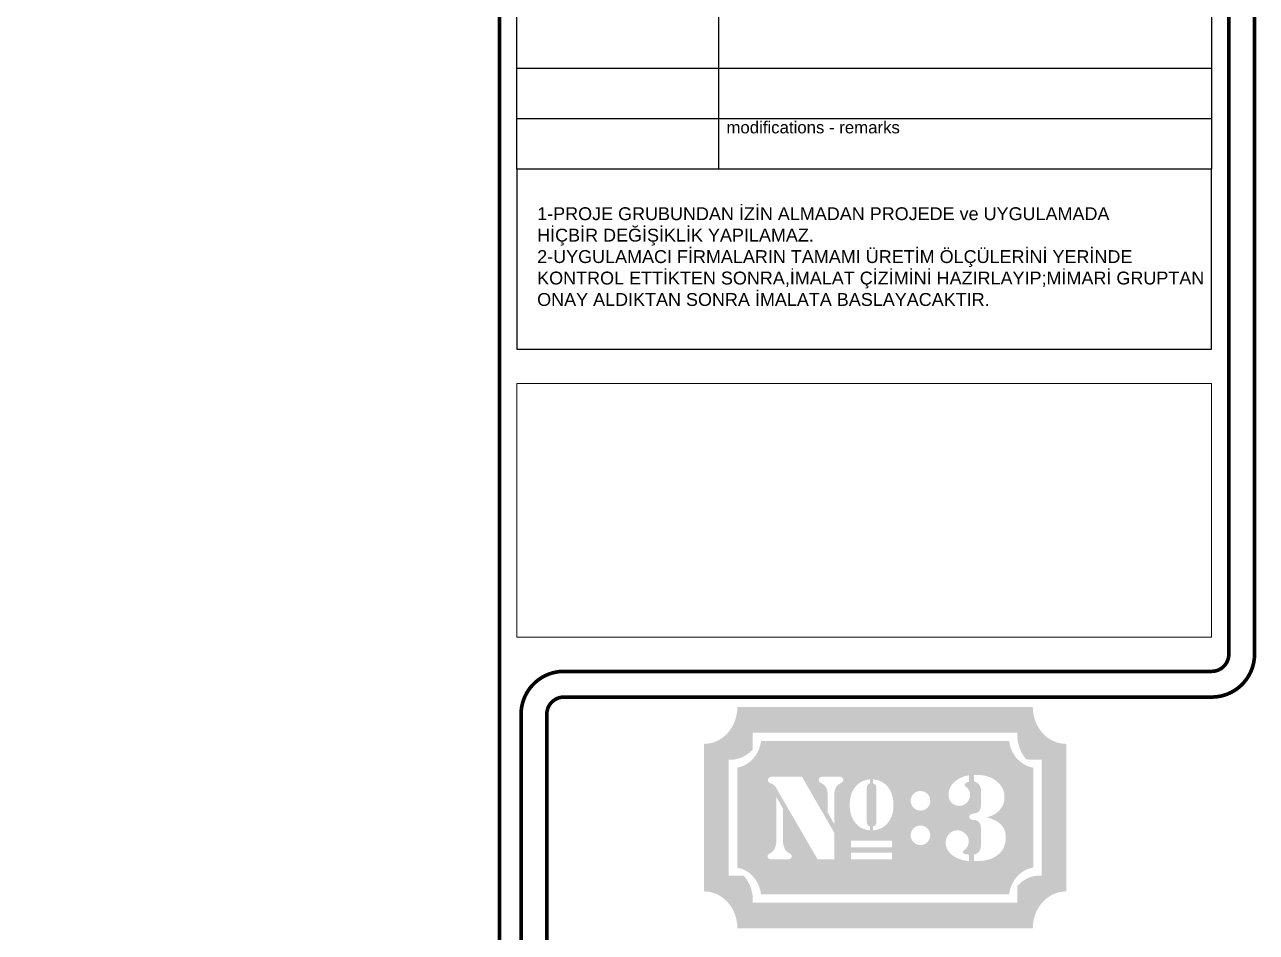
# Model space of a CAD drawing. Header units: millimetres. Extents: x 54215 to 67697, y 23496 to 56611.
# Drawn here: x 57847 to 58567, y 40462 to 40993 of the extents above; entities that cross this region are included whole.
import ezdxf

# ---------------------------------------------------------------- set-up
doc = ezdxf.new("R2010")
doc.units = ezdxf.units.MM
doc.layers.add('t_tarama', color=251, linetype='Continuous', lineweight=20)
doc.layers.add('t_yazı', color=154, linetype='Continuous', lineweight=25)
doc.styles.add('AT-ARIAL', font='arial.ttf')
doc.styles.get("Standard").update_dxf_attribs({"font": 'arial.ttf'})

msp = doc.modelspace()

# ---------------------------------------------------------------- hatches: boundary and pattern name
at = {"true_color": 0xe74a37}
h = msp.add_hatch(color=13, dxfattribs=at)
h.dxf.hatch_style = 1
edge = h.paths.add_edge_path()
edge.add_spline(control_points=[(58455.519, 40572.316), (58444.857, 40572.352), (58436.218, 40582.002), (58436.218, 40593.902), (58436.217, 40593.901), (58436.212, 40593.9), (58436.21, 40593.899), (58436.21, 40593.899), (58436.21, 40593.902), (58436.21, 40593.902), (58436.21, 40593.902), (58263.445, 40593.902), (58263.445, 40593.902), (58263.445, 40593.902), (58263.445, 40593.777), (58263.445, 40593.777), (58263.384, 40581.934), (58254.776, 40572.352), (58244.151, 40572.316), (58244.151, 40572.316), (58243.854, 40572.316), (58243.854, 40572.316), (58243.854, 40572.316), (58243.854, 40485.982), (58243.854, 40485.982), (58243.854, 40485.982), (58244.094, 40485.982), (58244.094, 40485.982), (58244.094, 40485.982), (58244.094, 40485.98), (58244.094, 40485.98), (58254.784, 40485.98), (58263.448, 40476.311), (58263.448, 40464.389), (58263.448, 40464.389), (58263.452, 40464.389), (58263.452, 40464.389), (58263.452, 40464.389), (58263.452, 40464.352), (58263.452, 40464.352), (58263.452, 40464.352), (58436.215, 40464.352), (58436.215, 40464.352), (58436.215, 40464.352), (58436.215, 40464.389), (58436.215, 40464.389), (58436.217, 40464.389), (58436.223, 40464.389), (58436.223, 40464.389), (58436.223, 40476.311), (58444.887, 40485.98), (58455.577, 40485.98), (58455.577, 40485.98), (58455.577, 40485.982), (58455.577, 40485.982), (58455.577, 40485.982), (58455.801, 40485.982), (58455.801, 40485.982), (58455.801, 40485.982), (58455.801, 40572.316), (58455.801, 40572.316), (58455.801, 40572.316), (58455.519, 40572.316), (58455.519, 40572.316)], knot_values=[0, 0, 0, 0, 1, 1, 1, 2, 2, 2, 3, 3, 3, 4, 4, 4, 5, 5, 5, 6, 6, 6, 7, 7, 7, 8, 8, 8, 9, 9, 9, 10, 10, 10, 11, 11, 11, 12, 12, 12, 13, 13, 13, 14, 14, 14, 15, 15, 15, 16, 16, 16, 17, 17, 17, 18, 18, 18, 19, 19, 19, 20, 20, 20, 21, 21, 21, 21], degree=3, periodic=0)
edge = h.paths.add_edge_path(flags=16)
edge.add_spline(control_points=[(58441.481, 40563.139), (58441.481, 40563.139), (58441.481, 40563.139), (58441.481, 40495.147), (58441.481, 40495.147), (58441.481, 40495.147), (58438.827, 40495.147), (58438.827, 40495.147), (58432.415, 40495.147), (58427.197, 40489.194), (58427.197, 40481.88), (58427.197, 40481.88), (58427.192, 40479.388), (58427.192, 40479.388), (58427.192, 40479.388), (58424.701, 40479.362), (58424.701, 40479.362), (58424.701, 40479.362), (58272.469, 40479.39), (58272.469, 40479.39), (58272.469, 40479.39), (58272.469, 40481.88), (58272.469, 40481.88), (58272.469, 40489.195), (58267.252, 40495.146), (58260.837, 40495.146), (58260.837, 40495.146), (58258.345, 40495.146), (58258.345, 40495.146), (58258.345, 40495.146), (58258.345, 40563.122), (58258.345, 40563.122), (58258.345, 40563.122), (58260.874, 40563.139), (58260.874, 40563.139), (58267.228, 40563.159), (58272.429, 40569.072), (58272.467, 40576.321), (58272.467, 40576.321), (58272.467, 40578.892), (58272.467, 40578.892), (58272.467, 40578.892), (58385.88, 40578.891), (58385.88, 40578.891), (58407.882, 40578.891), (58427.199, 40578.899), (58427.199, 40578.899), (58427.199, 40578.899), (58427.199, 40576.4), (58427.199, 40576.4), (58427.199, 40576.4), (58427.194, 40576.4), (58427.194, 40576.4), (58427.194, 40569.108), (58432.398, 40563.159), (58438.792, 40563.139), (58438.792, 40563.139), (58441.481, 40563.139)], knot_values=[0, 0, 0, 0, 1, 1, 1, 2, 2, 2, 3, 3, 3, 4, 4, 4, 5, 5, 5, 6, 6, 6, 7, 7, 7, 8, 8, 8, 9, 9, 9, 10, 10, 10, 11, 11, 11, 12, 12, 12, 13, 13, 13, 14, 14, 14, 15, 15, 15, 16, 16, 16, 17, 17, 17, 18, 18, 18, 19, 19, 19, 19], degree=3, periodic=0)
h = msp.add_hatch(color=13, dxfattribs=at)
h.dxf.hatch_style = 1
edge = h.paths.add_edge_path()
edge.add_spline(control_points=[(58436.5, 40529.143), (58436.5, 40543.739), (58436.5, 40558.336), (58436.5, 40558.336), (58429.179, 40559.471), (58423.373, 40565.869), (58422.367, 40573.909)], knot_values=[8, 8, 8, 8, 8.5, 8.5, 8.5, 9.5, 9.5, 9.5, 9.5], degree=3, periodic=0)
edge.add_spline(control_points=[(58422.367, 40573.909), (58422.367, 40573.909), (58277.293, 40573.909), (58277.293, 40573.909), (58276.289, 40565.945), (58270.573, 40559.591), (58263.371, 40558.369)], knot_values=[6, 6, 6, 6, 7, 7, 7, 8, 8, 8, 8], degree=3, periodic=0)
edge.add_spline(control_points=[(58263.371, 40558.369), (58263.371, 40558.369), (58263.33, 40499.923), (58263.33, 40499.923), (58270.574, 40498.721), (58276.3, 40492.362), (58277.296, 40484.371)], knot_values=[4, 4, 4, 4, 5, 5, 5, 6, 6, 6, 6], degree=3, periodic=0)
edge.add_spline(control_points=[(58277.296, 40484.371), (58277.296, 40484.371), (58422.21, 40484.345), (58422.21, 40484.345), (58422.21, 40484.345), (58422.21, 40484.345), (58422.21, 40484.345)], knot_values=[2.99999, 2.99999, 2.99999, 2.99999, 3.99999, 3.99999, 3.99999, 4, 4, 4, 4], degree=3, periodic=0)
edge.add_spline(control_points=[(58422.21, 40484.345), (58422.21, 40484.345), (58422.21, 40484.371), (58422.21, 40484.371), (58422.21, 40484.371), (58422.21, 40484.371), (58422.21, 40484.371)], knot_values=[1.99999, 1.99999, 1.99999, 1.99999, 2.99998, 2.99998, 2.99998, 2.99999, 2.99999, 2.99999, 2.99999], degree=3, periodic=0)
edge.add_spline(control_points=[(58422.21, 40484.371), (58422.21, 40484.371), (58422.369, 40484.371), (58422.369, 40484.371)], knot_values=[1.00001, 1.00001, 1.00001, 1.00001, 1.99999, 1.99999, 1.99999, 1.99999], degree=3, periodic=0)
edge.add_spline(control_points=[(58422.369, 40484.371), (58423.375, 40492.422), (58429.179, 40498.818), (58436.5, 40499.949)], knot_values=[0, 0, 0, 0, 1, 1, 1, 1], degree=3, periodic=0)
edge.add_spline(control_points=[(58436.5, 40499.949), (58436.5, 40499.949), (58436.5, 40514.546), (58436.5, 40529.143)], knot_values=[9.5, 9.5, 9.5, 9.5, 10, 10, 10, 10], degree=3, periodic=0)
edge = h.paths.add_edge_path(flags=16)
edge.add_spline(control_points=[(58366.442, 40543.018), (58367.537, 40544.152), (58368.896, 40544.713), (58370.52, 40544.713), (58372.143, 40544.713), (58373.501, 40544.152), (58374.597, 40543.018)], knot_values=[5, 5, 5, 5, 6, 6, 6, 7, 7, 7, 7], degree=3, periodic=0)
edge.add_spline(control_points=[(58374.597, 40543.018), (58375.693, 40541.891), (58376.24, 40540.549), (58376.24, 40538.991)], knot_values=[7, 7, 7, 7, 8, 8, 8, 8], degree=3, periodic=0)
edge.add_spline(control_points=[(58376.24, 40538.991), (58376.24, 40537.44), (58375.693, 40536.099), (58374.597, 40534.969)], knot_values=[0, 0, 0, 0, 1, 1, 1, 1], degree=3, periodic=0)
edge.add_spline(control_points=[(58374.597, 40534.969), (58373.501, 40533.839), (58372.143, 40533.275), (58370.52, 40533.275), (58368.896, 40533.275), (58367.537, 40533.839), (58366.442, 40534.969), (58365.347, 40536.099), (58364.798, 40537.44), (58364.798, 40538.991)], knot_values=[1, 1, 1, 1, 2, 2, 2, 3, 3, 3, 4, 4, 4, 4], degree=3, periodic=0)
edge.add_spline(control_points=[(58364.798, 40538.991), (58364.798, 40540.549), (58365.347, 40541.891), (58366.442, 40543.018)], knot_values=[4, 4, 4, 4, 5, 5, 5, 5], degree=3, periodic=0)
edge = h.paths.add_edge_path(flags=16)
edge.add_spline(control_points=[(58342.802, 40551.543), (58346.687, 40551.186), (58349.694, 40549.561), (58351.814, 40546.67)], knot_values=[5, 5, 5, 5, 6, 6, 6, 6], degree=3, periodic=0)
edge.add_spline(control_points=[(58351.814, 40546.67), (58353.762, 40544.012), (58354.734, 40540.661), (58354.734, 40536.621)], knot_values=[6, 6, 6, 6, 7, 7, 7, 7], degree=3, periodic=0)
edge.add_spline(control_points=[(58354.734, 40536.621), (58354.734, 40532.579), (58353.762, 40529.227), (58351.814, 40526.567)], knot_values=[7, 7, 7, 7, 8, 8, 8, 8], degree=3, periodic=0)
edge.add_spline(control_points=[(58351.814, 40526.567), (58349.694, 40523.676), (58346.687, 40522.054), (58342.802, 40521.694)], knot_values=[8, 8, 8, 8, 9, 9, 9, 9], degree=3, periodic=0)
edge.add_spline(control_points=[(58342.802, 40521.694), (58342.802, 40521.694), (58342.802, 40523.921), (58342.802, 40523.921)], knot_values=[0, 0, 0, 0, 1, 1, 1, 1], degree=3, periodic=0)
edge.add_spline(control_points=[(58342.802, 40523.921), (58344.106, 40524.382), (58344.758, 40525.3), (58344.758, 40526.683), (58344.758, 40526.683), (58344.758, 40546.554), (58344.758, 40546.554)], knot_values=[1, 1, 1, 1, 2, 2, 2, 3, 3, 3, 3], degree=3, periodic=0)
edge.add_spline(control_points=[(58344.758, 40546.554), (58344.758, 40547.938), (58344.106, 40548.858), (58342.802, 40549.319), (58342.802, 40549.319), (58342.802, 40551.543), (58342.802, 40551.543)], knot_values=[3, 3, 3, 3, 4, 4, 4, 5, 5, 5, 5], degree=3, periodic=0)
edge = h.paths.add_edge_path(flags=16)
edge.add_spline(control_points=[(58341.075, 40551.543), (58341.075, 40551.543), (58341.075, 40549.319), (58341.075, 40549.319)], knot_values=[0, 0, 0, 0, 1, 1, 1, 1], degree=3, periodic=0)
edge.add_spline(control_points=[(58341.075, 40549.319), (58339.77, 40548.858), (58339.118, 40547.938), (58339.118, 40546.554), (58339.118, 40546.554), (58339.118, 40526.683), (58339.118, 40526.683)], knot_values=[1, 1, 1, 1, 2, 2, 2, 3, 3, 3, 3], degree=3, periodic=0)
edge.add_spline(control_points=[(58339.118, 40526.683), (58339.118, 40525.3), (58339.77, 40524.382), (58341.075, 40523.921), (58341.075, 40523.921), (58341.075, 40521.694), (58341.075, 40521.694)], knot_values=[3, 3, 3, 3, 4, 4, 4, 5, 5, 5, 5], degree=3, periodic=0)
edge.add_spline(control_points=[(58341.075, 40521.694), (58337.184, 40522.054), (58334.18, 40523.676), (58332.057, 40526.567)], knot_values=[5, 5, 5, 5, 6, 6, 6, 6], degree=3, periodic=0)
edge.add_spline(control_points=[(58332.057, 40526.567), (58330.114, 40529.227), (58329.141, 40532.579), (58329.141, 40536.621)], knot_values=[6, 6, 6, 6, 7, 7, 7, 7], degree=3, periodic=0)
edge.add_spline(control_points=[(58329.141, 40536.621), (58329.141, 40540.661), (58330.114, 40544.012), (58332.057, 40546.67)], knot_values=[7, 7, 7, 7, 8, 8, 8, 8], degree=3, periodic=0)
edge.add_spline(control_points=[(58332.057, 40546.67), (58334.18, 40549.561), (58337.184, 40551.186), (58341.075, 40551.543)], knot_values=[8, 8, 8, 8, 9, 9, 9, 9], degree=3, periodic=0)
edge = h.paths.add_edge_path(flags=16)
edge.add_spline(control_points=[(58386.917, 40542.517), (58386.917, 40545.629), (58388.193, 40548.241), (58390.742, 40550.359)], knot_values=[8, 8, 8, 8, 9, 9, 9, 9], degree=3, periodic=0)
edge.add_spline(control_points=[(58390.742, 40550.359), (58392.99, 40552.218), (58395.731, 40553.408), (58398.973, 40553.923)], knot_values=[9, 9, 9, 9, 10, 10, 10, 10], degree=3, periodic=0)
edge.add_spline(control_points=[(58398.973, 40553.923), (58398.973, 40553.923), (58398.973, 40550.101), (58398.973, 40550.101)], knot_values=[0, 0, 0, 0, 1, 1, 1, 1], degree=3, periodic=0)
edge.add_spline(control_points=[(58398.973, 40550.101), (58397.158, 40549.752), (58396.252, 40549.127), (58396.252, 40548.219)], knot_values=[1, 1, 1, 1, 2, 2, 2, 2], degree=3, periodic=0)
edge.add_spline(control_points=[(58396.252, 40548.219), (58396.252, 40548.006), (58396.79, 40547.4), (58397.872, 40546.406)], knot_values=[2, 2, 2, 2, 3, 3, 3, 3], degree=3, periodic=0)
edge.add_spline(control_points=[(58397.872, 40546.406), (58398.996, 40545.412), (58399.559, 40544.072), (58399.559, 40542.384)], knot_values=[3, 3, 3, 3, 4, 4, 4, 4], degree=3, periodic=0)
edge.add_spline(control_points=[(58399.559, 40542.384), (58399.559, 40540.698), (58398.929, 40539.211), (58397.677, 40537.912)], knot_values=[4, 4, 4, 4, 5, 5, 5, 5], degree=3, periodic=0)
edge.add_spline(control_points=[(58397.677, 40537.912), (58396.47, 40536.66), (58395.02, 40536.032), (58393.332, 40536.032)], knot_values=[5, 5, 5, 5, 6, 6, 6, 6], degree=3, periodic=0)
edge.add_spline(control_points=[(58393.332, 40536.032), (58391.474, 40536.032), (58389.941, 40536.64), (58388.734, 40537.846)], knot_values=[6, 6, 6, 6, 7, 7, 7, 7], degree=3, periodic=0)
edge.add_spline(control_points=[(58388.734, 40537.846), (58387.523, 40539.101), (58386.917, 40540.658), (58386.917, 40542.517)], knot_values=[7, 7, 7, 7, 8, 8, 8, 8], degree=3, periodic=0)
edge = h.paths.add_edge_path(flags=16)
edge.add_spline(control_points=[(58366.442, 40522.857), (58367.537, 40523.99), (58368.896, 40524.552), (58370.52, 40524.552), (58372.143, 40524.552), (58373.501, 40523.99), (58374.597, 40522.857)], knot_values=[5, 5, 5, 5, 6, 6, 6, 7, 7, 7, 7], degree=3, periodic=0)
edge.add_spline(control_points=[(58374.597, 40522.857), (58375.693, 40521.729), (58376.24, 40520.388), (58376.24, 40518.833)], knot_values=[7, 7, 7, 7, 8, 8, 8, 8], degree=3, periodic=0)
edge.add_spline(control_points=[(58376.24, 40518.833), (58376.24, 40517.281), (58375.693, 40515.94), (58374.597, 40514.81)], knot_values=[0, 0, 0, 0, 1, 1, 1, 1], degree=3, periodic=0)
edge.add_spline(control_points=[(58374.597, 40514.81), (58373.501, 40513.683), (58372.143, 40513.117), (58370.52, 40513.117), (58368.896, 40513.117), (58367.537, 40513.683), (58366.442, 40514.81)], knot_values=[1, 1, 1, 1, 2, 2, 2, 3, 3, 3, 3], degree=3, periodic=0)
edge.add_spline(control_points=[(58366.442, 40514.81), (58365.347, 40515.94), (58364.798, 40517.281), (58364.798, 40518.833)], knot_values=[3, 3, 3, 3, 4, 4, 4, 4], degree=3, periodic=0)
edge.add_spline(control_points=[(58364.798, 40518.833), (58364.798, 40520.388), (58365.347, 40521.729), (58366.442, 40522.857)], knot_values=[4, 4, 4, 4, 5, 5, 5, 5], degree=3, periodic=0)
edge = h.paths.add_edge_path(flags=16)
edge.add_spline(control_points=[(58401.893, 40554.12), (58407.724, 40554.379), (58412.304, 40552.997), (58415.632, 40549.972)], knot_values=[16, 16, 16, 16, 17, 17, 17, 17], degree=3, periodic=0)
edge.add_spline(control_points=[(58415.632, 40549.972), (58418.313, 40547.506), (58419.651, 40544.611), (58419.651, 40541.282)], knot_values=[17, 17, 17, 17, 18, 18, 18, 18], degree=3, periodic=0)
edge.add_spline(control_points=[(58419.651, 40541.282), (58419.651, 40538.217), (58418.705, 40535.623), (58416.801, 40533.504)], knot_values=[18, 18, 18, 18, 19, 19, 19, 19], degree=3, periodic=0)
edge.add_spline(control_points=[(58416.801, 40533.504), (58415.025, 40531.56), (58412.588, 40530.198), (58409.476, 40529.42)], knot_values=[19, 19, 19, 19, 20, 20, 20, 20], degree=3, periodic=0)
edge.add_spline(control_points=[(58409.476, 40529.42), (58409.476, 40529.42), (58409.476, 40529.292), (58409.476, 40529.292)], knot_values=[0.00001, 0.00001, 0.00001, 0.00001, 1, 1, 1, 1], degree=3, periodic=0)
edge.add_spline(control_points=[(58409.476, 40529.292), (58413.189, 40528.255), (58415.891, 40526.873), (58417.577, 40525.144)], knot_values=[1, 1, 1, 1, 2, 2, 2, 2], degree=3, periodic=0)
edge.add_spline(control_points=[(58417.577, 40525.144), (58419.477, 40523.242), (58420.431, 40520.67), (58420.431, 40517.429)], knot_values=[2, 2, 2, 2, 3, 3, 3, 3], degree=3, periodic=0)
edge.add_spline(control_points=[(58420.431, 40517.429), (58420.431, 40513.714), (58419.199, 40510.643), (58416.735, 40508.226)], knot_values=[3, 3, 3, 3, 4, 4, 4, 4], degree=3, periodic=0)
edge.add_spline(control_points=[(58416.735, 40508.226), (58413.494, 40505.069), (58408.544, 40503.558), (58401.893, 40503.689), (58401.893, 40503.689), (58401.893, 40507.513), (58401.893, 40507.513)], knot_values=[4, 4, 4, 4, 5, 5, 5, 6, 6, 6, 6], degree=3, periodic=0)
edge.add_spline(control_points=[(58401.893, 40507.513), (58404.57, 40508.162), (58405.91, 40510.109), (58405.91, 40513.344), (58405.91, 40513.344), (58405.91, 40522.033), (58405.91, 40522.033)], knot_values=[6, 6, 6, 6, 7, 7, 7, 8, 8, 8, 8], degree=3, periodic=0)
edge.add_spline(control_points=[(58405.91, 40522.033), (58405.91, 40523.801), (58405.671, 40525.12), (58405.196, 40525.984)], knot_values=[8, 8, 8, 8, 9, 9, 9, 9], degree=3, periodic=0)
edge.add_spline(control_points=[(58405.196, 40525.984), (58404.592, 40527.11), (58403.404, 40527.713), (58401.635, 40527.804)], knot_values=[9, 9, 9, 9, 10, 10, 10, 10], degree=3, periodic=0)
edge.add_spline(control_points=[(58401.635, 40527.804), (58399.902, 40527.888), (58399.038, 40528.492), (58399.038, 40529.615)], knot_values=[10, 10, 10, 10, 11, 11, 11, 11], degree=3, periodic=0)
edge.add_spline(control_points=[(58399.038, 40529.615), (58399.038, 40530.739), (58399.925, 40531.389), (58401.697, 40531.56)], knot_values=[11, 11, 11, 11, 12, 12, 12, 12], degree=3, periodic=0)
edge.add_spline(control_points=[(58401.697, 40531.56), (58404.506, 40531.822), (58405.91, 40533.57), (58405.91, 40536.811), (58405.91, 40536.811), (58405.91, 40544.333), (58405.91, 40544.333)], knot_values=[12, 12, 12, 12, 13, 13, 13, 14, 14, 14, 14], degree=3, periodic=0)
edge.add_spline(control_points=[(58405.91, 40544.333), (58405.91, 40547.702), (58404.57, 40549.691), (58401.893, 40550.292), (58401.893, 40550.292), (58401.893, 40554.12), (58401.893, 40554.12)], knot_values=[14, 14, 14, 14, 15, 15, 15, 16, 16, 16, 16], degree=3, periodic=0)
edge = h.paths.add_edge_path(flags=16)
edge.add_spline(control_points=[(58325.386, 40551.2), (58325.386, 40550.509), (58324.931, 40549.907), (58324.025, 40549.387)], knot_values=[7, 7, 7, 7, 8, 8, 8, 8], degree=3, periodic=0)
edge.add_spline(control_points=[(58324.025, 40549.387), (58322.771, 40548.737), (58321.907, 40548.07), (58321.431, 40547.378)], knot_values=[8, 8, 8, 8, 9, 9, 9, 9], degree=3, periodic=0)
edge.add_spline(control_points=[(58321.431, 40547.378), (58320.523, 40546.082), (58320.068, 40544.096), (58320.068, 40541.412), (58320.068, 40541.412), (58320.068, 40539.197), (58320.068, 40536.428)], knot_values=[9, 9, 9, 9, 10, 10, 10, 10.3750225, 10.3750225, 10.3750225, 10.3750225], degree=3, periodic=0)
edge.add_spline(control_points=[(58320.068, 40536.428), (58320.068, 40533.659), (58320.068, 40530.336), (58320.068, 40528.121)], knot_values=[10.3750225, 10.3750225, 10.3750225, 10.3750225, 10.750015, 10.750015, 10.750015, 10.750015], degree=3, periodic=0)
edge.add_spline(control_points=[(58320.068, 40528.121), (58320.068, 40527.567), (58320.068, 40527.083), (58320.068, 40526.693)], knot_values=[10.750015, 10.750015, 10.750015, 10.750015, 10.8437631, 10.8437631, 10.8437631, 10.8437631], degree=3, periodic=0)
edge.add_spline(control_points=[(58320.068, 40526.693), (58320.068, 40526.304), (58320.068, 40526.01), (58320.068, 40525.837)], knot_values=[10.8437631, 10.8437631, 10.8437631, 10.8437631, 10.9375113, 10.9375113, 10.9375113, 10.9375113], degree=3, periodic=0)
edge.add_spline(control_points=[(58320.068, 40525.837), (58320.068, 40525.794), (58320.068, 40525.758), (58320.068, 40525.73)], knot_values=[10.9375113, 10.9375113, 10.9375113, 10.9375113, 10.9609483, 10.9609483, 10.9609483, 10.9609483], degree=3, periodic=0)
edge.add_spline(control_points=[(58320.068, 40525.73), (58320.068, 40525.702), (58320.068, 40525.683), (58320.068, 40525.671)], knot_values=[10.9609483, 10.9609483, 10.9609483, 10.9609483, 10.9843853, 10.9843853, 10.9843853, 10.9843853], degree=3, periodic=0)
edge.add_spline(control_points=[(58320.068, 40525.671), (58320.068, 40525.669), (58320.068, 40525.666), (58320.068, 40525.664)], knot_values=[10.9843853, 10.9843853, 10.9843853, 10.9843853, 10.9902446, 10.9902446, 10.9902446, 10.9902446], degree=3, periodic=0)
edge.add_spline(control_points=[(58320.068, 40525.664), (58320.068, 40525.663), (58320.068, 40525.661), (58320.068, 40525.661)], knot_values=[10.9902446, 10.9902446, 10.9902446, 10.9902446, 10.9961038, 10.9961038, 10.9961038, 10.9961038], degree=3, periodic=0)
edge.add_spline(control_points=[(58320.068, 40525.661), (58320.068, 40525.66), (58320.068, 40525.66), (58320.068, 40525.66)], knot_values=[10.9961038, 10.9961038, 10.9961038, 10.9961038, 10.9975686, 10.9975686, 10.9975686, 10.9975686], degree=3, periodic=0)
edge.add_spline(control_points=[(58320.068, 40525.66), (58320.068, 40525.66), (58320.068, 40525.66), (58320.068, 40525.66)], knot_values=[10.9975686, 10.9975686, 10.9975686, 10.9975686, 10.9990335, 10.9990335, 10.9990335, 10.9990335], degree=3, periodic=0)
edge.add_spline(control_points=[(58320.068, 40525.66), (58320.068, 40525.66), (58320.068, 40525.66), (58320.068, 40525.66)], knot_values=[10.9990335, 10.9990335, 10.9990335, 10.9990335, 10.9993997, 10.9993997, 10.9993997, 10.9993997], degree=3, periodic=0)
edge.add_spline(control_points=[(58320.068, 40525.66), (58320.068, 40525.66), (58320.068, 40525.66), (58320.068, 40525.66)], knot_values=[10.9993997, 10.9993997, 10.9993997, 10.9993997, 10.9997659, 10.9997659, 10.9997659, 10.9997659], degree=3, periodic=0)
edge.add_spline(control_points=[(58320.068, 40525.66), (58320.068, 40525.66), (58320.068, 40525.66), (58320.068, 40525.66), (58320.068, 40525.66), (58320.068, 40525.66), (58320.068, 40525.66)], knot_values=[10.9997659, 10.9997659, 10.9997659, 10.9997659, 11, 11, 11, 11.0048927, 11.0048927, 11.0048927, 11.0048927], degree=3, periodic=0)
edge.add_spline(control_points=[(58319.901, 40525.733), (58319.861, 40525.805), (58319.793, 40525.928), (58319.703, 40526.09)], knot_values=[12.0624887, 12.0624887, 12.0624887, 12.0624887, 12.1562369, 12.1562369, 12.1562369, 12.1562369], degree=3, periodic=0)
edge.add_spline(control_points=[(58319.703, 40526.09), (58319.614, 40526.252), (58319.502, 40526.453), (58319.374, 40526.683)], knot_values=[12.1562369, 12.1562369, 12.1562369, 12.1562369, 12.249985, 12.249985, 12.249985, 12.249985], degree=3, periodic=0)
edge.add_spline(control_points=[(58319.374, 40526.683), (58318.864, 40527.604), (58318.098, 40528.986), (58317.459, 40530.137)], knot_values=[12.249985, 12.249985, 12.249985, 12.249985, 12.6249775, 12.6249775, 12.6249775, 12.6249775], degree=3, periodic=0)
edge.add_spline(control_points=[(58317.459, 40530.137), (58316.821, 40531.289), (58316.31, 40532.21), (58316.31, 40532.21), (58316.31, 40532.21), (58316.31, 40541.412), (58316.31, 40541.412)], knot_values=[12.6249775, 12.6249775, 12.6249775, 12.6249775, 13, 13, 13, 14, 14, 14, 14], degree=3, periodic=0)
edge.add_spline(control_points=[(58316.31, 40541.412), (58316.31, 40544.096), (58315.856, 40546.082), (58314.949, 40547.378)], knot_values=[1, 1, 1, 1, 2, 2, 2, 2], degree=3, periodic=0)
edge.add_spline(control_points=[(58314.949, 40547.378), (58314.474, 40548.07), (58313.611, 40548.737), (58312.357, 40549.387)], knot_values=[2, 2, 2, 2, 3, 3, 3, 3], degree=3, periodic=0)
edge.add_spline(control_points=[(58312.357, 40549.387), (58311.448, 40549.907), (58310.995, 40550.509), (58310.995, 40551.2)], knot_values=[3, 3, 3, 3, 4, 4, 4, 4], degree=3, periodic=0)
edge.add_spline(control_points=[(58310.995, 40551.2), (58310.995, 40552.498), (58311.926, 40553.148), (58313.782, 40553.148), (58313.782, 40553.148), (58322.599, 40553.148), (58322.599, 40553.148)], knot_values=[4, 4, 4, 4, 5, 5, 5, 6, 6, 6, 6], degree=3, periodic=0)
edge.add_spline(control_points=[(58322.599, 40553.148), (58324.457, 40553.148), (58325.386, 40552.498), (58325.386, 40551.2)], knot_values=[6, 6, 6, 6, 7, 7, 7, 7], degree=3, periodic=0)
h.paths.add_polyline_path([(58353.932, 40515.634), (58353.932, 40511.692), (58329.941, 40511.692), (58329.941, 40515.634)], flags=16)
edge = h.paths.add_edge_path(flags=16)
edge.add_spline(control_points=[(58387.241, 40519.635), (58388.538, 40521.016), (58390.2, 40521.707), (58392.233, 40521.707)], knot_values=[4, 4, 4, 4, 5, 5, 5, 5], degree=3, periodic=0)
edge.add_spline(control_points=[(58392.233, 40521.707), (58393.874, 40521.707), (58395.363, 40521.059), (58396.706, 40519.766)], knot_values=[5, 5, 5, 5, 6, 6, 6, 6], degree=3, periodic=0)
edge.add_spline(control_points=[(58396.706, 40519.766), (58398.091, 40518.509), (58398.777, 40517.061), (58398.777, 40515.422)], knot_values=[6, 6, 6, 6, 7, 7, 7, 7], degree=3, periodic=0)
edge.add_spline(control_points=[(58398.777, 40515.422), (58398.777, 40513.65), (58398.174, 40512.136), (58396.965, 40510.881)], knot_values=[7, 7, 7, 7, 8, 8, 8, 8], degree=3, periodic=0)
edge.add_spline(control_points=[(58396.965, 40510.881), (58395.752, 40509.628), (58395.15, 40508.958), (58395.15, 40508.873)], knot_values=[8, 8, 8, 8, 9, 9, 9, 9], degree=3, periodic=0)
edge.add_spline(control_points=[(58395.15, 40508.873), (58395.15, 40508.14), (58396.423, 40507.684), (58398.973, 40507.513)], knot_values=[9, 9, 9, 9, 10, 10, 10, 10], degree=3, periodic=0)
edge.add_spline(control_points=[(58398.973, 40507.513), (58398.973, 40507.513), (58398.973, 40503.689), (58398.973, 40503.689)], knot_values=[0, 0, 0, 0, 1, 1, 1, 1], degree=3, periodic=0)
edge.add_spline(control_points=[(58398.973, 40503.689), (58395.432, 40503.993), (58392.382, 40504.982), (58389.834, 40506.669)], knot_values=[1, 1, 1, 1, 2, 2, 2, 2], degree=3, periodic=0)
edge.add_spline(control_points=[(58389.834, 40506.669), (58386.808, 40508.702), (58385.295, 40511.357), (58385.295, 40514.644)], knot_values=[2, 2, 2, 2, 3, 3, 3, 3], degree=3, periodic=0)
edge.add_spline(control_points=[(58385.295, 40514.644), (58385.295, 40516.634), (58385.947, 40518.293), (58387.241, 40519.635)], knot_values=[3, 3, 3, 3, 4, 4, 4, 4], degree=3, periodic=0)
h.paths.add_polyline_path([(58353.932, 40508.604), (58353.932, 40504.66), (58329.941, 40504.66), (58329.941, 40508.604)], flags=16)
edge = h.paths.add_edge_path(flags=16)
edge.add_spline(control_points=[(58310.638, 40536.746), (58315.353, 40528.546), (58320.068, 40520.345), (58320.068, 40520.345), (58320.068, 40520.345), (58320.068, 40516.424), (58320.068, 40512.502)], knot_values=[0.5, 0.5, 0.5, 0.5, 1, 1, 1, 1.5, 1.5, 1.5, 1.5], degree=3, periodic=0)
edge.add_spline(control_points=[(58320.068, 40512.502), (58320.068, 40508.581), (58320.068, 40504.66), (58320.068, 40504.66), (58320.068, 40504.66), (58317.655, 40504.66), (58315.241, 40504.66)], knot_values=[1.5, 1.5, 1.5, 1.5, 2, 2, 2, 2.5, 2.5, 2.5, 2.5], degree=3, periodic=0)
edge.add_spline(control_points=[(58315.241, 40504.66), (58312.828, 40504.66), (58310.414, 40504.66), (58310.414, 40504.66), (58310.414, 40504.66), (58286.687, 40545.561), (58286.687, 40545.561)], knot_values=[2.5, 2.5, 2.5, 2.5, 3, 3, 3, 4, 4, 4, 4], degree=3, periodic=0)
edge.add_spline(control_points=[(58286.687, 40545.561), (58285.996, 40546.773), (58285.541, 40547.488), (58285.327, 40547.702)], knot_values=[4, 4, 4, 4, 5, 5, 5, 5], degree=3, periodic=0)
edge.add_spline(control_points=[(58285.327, 40547.702), (58284.851, 40548.305), (58284.136, 40548.759), (58283.186, 40549.062)], knot_values=[5, 5, 5, 5, 6, 6, 6, 6], degree=3, periodic=0)
edge.add_spline(control_points=[(58283.186, 40549.062), (58281.89, 40549.493), (58281.239, 40550.186), (58281.239, 40551.139)], knot_values=[6, 6, 6, 6, 7, 7, 7, 7], degree=3, periodic=0)
edge.add_spline(control_points=[(58281.239, 40551.139), (58281.239, 40552.476), (58282.345, 40553.148), (58284.55, 40553.148), (58284.55, 40553.148), (58288.714, 40553.148), (58292.879, 40553.148)], knot_values=[7, 7, 7, 7, 8, 8, 8, 8.5, 8.5, 8.5, 8.5], degree=3, periodic=0)
edge.add_spline(control_points=[(58292.879, 40553.148), (58297.043, 40553.148), (58301.208, 40553.148), (58301.208, 40553.148), (58301.208, 40553.148), (58305.923, 40544.947), (58310.638, 40536.746)], knot_values=[8.5, 8.5, 8.5, 8.5, 9, 9, 9, 9.5, 9.5, 9.5, 9.5], degree=3, periodic=0)
edge = h.paths.add_edge_path(flags=16)
edge.add_spline(control_points=[(58288.242, 40537.72), (58289.149, 40536.1), (58290.056, 40534.48), (58290.056, 40534.48), (58290.056, 40534.48), (58290.056, 40514.902), (58290.056, 40514.902)], knot_values=[2.5, 2.5, 2.5, 2.5, 3, 3, 3, 4, 4, 4, 4], degree=3, periodic=0)
edge.add_spline(control_points=[(58290.056, 40514.902), (58290.361, 40512.566), (58290.966, 40510.86), (58291.872, 40509.782)], knot_values=[4, 4, 4, 4, 5, 5, 5, 5], degree=3, periodic=0)
edge.add_spline(control_points=[(58291.872, 40509.782), (58292.262, 40509.265), (58293.018, 40508.724), (58294.14, 40508.162)], knot_values=[5, 5, 5, 5, 6, 6, 6, 6], degree=3, periodic=0)
edge.add_spline(control_points=[(58294.14, 40508.162), (58294.878, 40507.773), (58295.242, 40507.228), (58295.242, 40506.542)], knot_values=[6, 6, 6, 6, 7, 7, 7, 7], degree=3, periodic=0)
edge.add_spline(control_points=[(58295.242, 40506.542), (58295.242, 40505.289), (58294.121, 40504.66), (58291.872, 40504.66), (58291.872, 40504.66), (58284.482, 40504.66), (58284.482, 40504.66)], knot_values=[7, 7, 7, 7, 8, 8, 8, 9, 9, 9, 9], degree=3, periodic=0)
edge.add_spline(control_points=[(58284.482, 40504.66), (58282.235, 40504.66), (58281.113, 40505.289), (58281.113, 40506.542)], knot_values=[9, 9, 9, 9, 10, 10, 10, 10], degree=3, periodic=0)
edge.add_spline(control_points=[(58281.113, 40506.542), (58281.113, 40507.228), (58281.481, 40507.773), (58282.214, 40508.162)], knot_values=[10, 10, 10, 10, 11, 11, 11, 11], degree=3, periodic=0)
edge.add_spline(control_points=[(58282.214, 40508.162), (58283.338, 40508.724), (58284.092, 40509.265), (58284.482, 40509.782)], knot_values=[11, 11, 11, 11, 12, 12, 12, 12], degree=3, periodic=0)
edge.add_spline(control_points=[(58284.482, 40509.782), (58285.391, 40510.86), (58285.996, 40512.566), (58286.298, 40514.902)], knot_values=[12, 12, 12, 12, 13, 13, 13, 13], degree=3, periodic=0)
edge.add_spline(control_points=[(58286.298, 40514.902), (58286.298, 40514.902), (58286.298, 40521.416), (58286.298, 40527.931)], knot_values=[0, 0, 0, 0, 0.5, 0.5, 0.5, 0.5], degree=3, periodic=0)
edge.add_spline(control_points=[(58286.298, 40527.931), (58286.298, 40534.446), (58286.298, 40540.96), (58286.298, 40540.96)], knot_values=[0.5, 0.5, 0.5, 0.5, 1, 1, 1, 1], degree=3, periodic=0)
edge.add_spline(control_points=[(58286.298, 40540.96), (58286.298, 40540.96), (58286.428, 40540.96), (58286.428, 40540.96)], knot_values=[1.00001, 1.00001, 1.00001, 1.00001, 1.99999, 1.99999, 1.99999, 1.99999], degree=3, periodic=0)
edge.add_spline(control_points=[(58286.428, 40540.96), (58286.428, 40540.96), (58286.428, 40540.96), (58286.428, 40540.96), (58286.428, 40540.96), (58287.335, 40539.34), (58288.242, 40537.72)], knot_values=[1.99999, 1.99999, 1.99999, 1.99999, 2.25, 2.25, 2.25, 2.5, 2.5, 2.5, 2.5], degree=3, periodic=0)

# ---------------------------------------------------------------- linework, layer by layer
at = {"color": 250}
for p, q in [((58252.491, 41737.616), (58252.491, 40908.57)), ((58134.418, 40967.57), (58540.819, 40967.57)), ((58134.418, 40938.07), (58540.819, 40938.07))]:
    msp.add_line(p, q, dxfattribs=at)
at = {"color": 252, "const_width": 2.135}
for points in [[(58565.906, 39963.802), (55076.183, 39963.802), (55076.183, 41763.802), (58565.906, 41763.802), (58565.906, 40624.753, -0.4142136), (58540.819, 40599.667), (58162.013, 40599.667, 0.4142136), (58151.978, 40589.632), (58151.978, 40345.795, 0.4142136), (58162.013, 40335.76), (58540.819, 40335.76, -0.4142136), (58565.906, 40310.674), (58565.906, 39963.802)], [(58550.854, 40624.753, -0.4142136), (58540.819, 40614.719), (58162.013, 40614.719, 0.4142136), (58136.926, 40589.632), (58136.926, 40345.795, 0.4142136), (58162.013, 40320.708), (58540.819, 40320.708, -0.4142136), (58550.854, 40310.674), (58550.854, 39978.854), (55091.235, 39978.854), (55091.235, 41748.75), (58550.854, 41748.75), (58550.854, 40624.753)]]:
    msp.add_lwpolyline(points, format="xyb", dxfattribs=at)
msp.add_lwpolyline([(58124.383, 39978.854), (58124.383, 41748.75)], dxfattribs=at)
at = {"color": 250}
msp.add_lwpolyline([(58540.819, 40908.57), (58134.418, 40908.57), (58134.418, 41737.616), (58540.819, 41737.616)], close=True, dxfattribs=at)
msp.add_lwpolyline([(58134.418, 40908.57), (58134.418, 40803.207), (58540.819, 40803.207), (58540.819, 40908.57)], dxfattribs=at)
at = {"layer": 't_tarama', "color": 254}
for p, q in [((58540.819, 40783.137), (58134.418, 40783.137)), ((58540.819, 40783.137), (58540.819, 40634.788)), ((58540.819, 40634.788), (58134.418, 40634.788))]:
    msp.add_line(p, q, dxfattribs=at)
msp.add_lwpolyline([(58134.418, 40783.137), (58134.418, 40634.788)], dxfattribs=at)

# ---------------------------------------------------------------- texts
at = {"color": 250, "insert": (58146.346, 40857.289), "char_height": 7.52595, "width": 517.45576, "attachment_point": 4}
msp.add_mtext('1-PROJE GRUBUNDAN İZİN ALMADAN PROJEDE ve UYGULAMADA\\PHİÇBİR DEĞİŞİKLİK YAPILAMAZ.\\P2-UYGULAMACI FİRMALARIN TAMAMI ÜRETİM ÖLÇÜLERİNİ YERİNDE \\PKONTROL ETTİKTEN SONRA,İMALAT ÇİZİMİNİ HAZIRLAYIP;MİMARİ GRUPTAN\\PONAY ALDIKTAN SONRA İMALATA BASLAYACAKTIR.', dxfattribs=at)
at = {"layer": 't_yazı', "color": 252, "insert": (58257.054, 40936.459), "char_height": 7.02422, "width": 149.98671, "attachment_point": 1, "style": 'AT-ARIAL'}
msp.add_mtext('modifications - remarks', dxfattribs=at)

doc.saveas('drawing.dxf')
